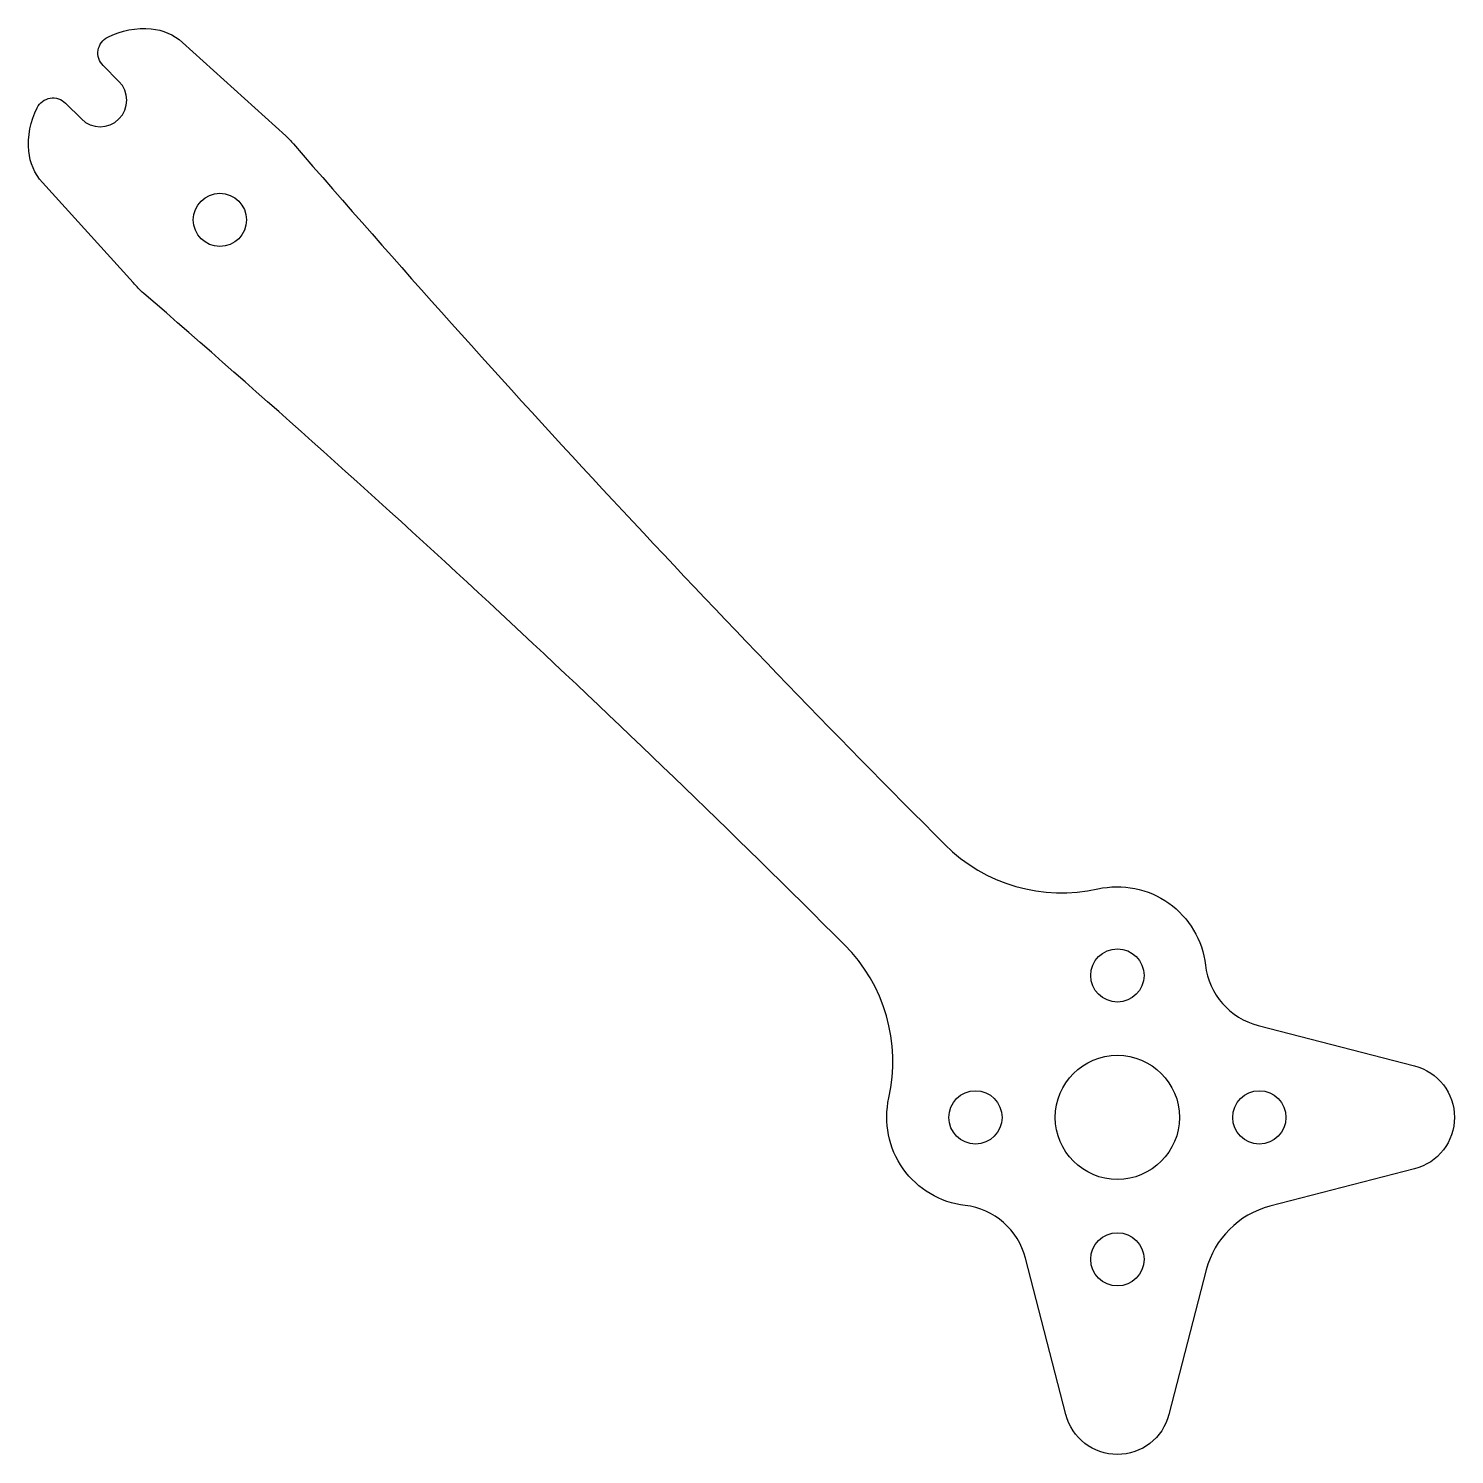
# Model space of a CAD drawing. Header units: millimetres. Extents: x 11.2 to 91.6, y -91.6 to -11.2.
import ezdxf

# ---------------------------------------------------------------- set-up
doc = ezdxf.new("R2010")
doc.units = ezdxf.units.MM
doc.layers.get('0').update_dxf_attribs({"linetype": 'CONTINUOUS'})

msp = doc.modelspace()

# ---------------------------------------------------------------- linework, layer by layer
msp.add_lwpolyline([(75.49, -89.336, -0.774597), (69.681, -89.336), (67.406, -80.524, 0.309571), (64.001, -77.551, -0.444851), (59.707, -71.491, 0.256971), (57.203, -62.86, 0.018231), (17.705, -26.142, -0.041965), (17.12, -25.543, 0.000188), (17.101, -25.53), (11.993, -19.889, -0.164048), (11.228, -18.131, -0.137261), (11.693, -15.68, -0.512979), (13.296, -15.417), (14.189, -16.311, 1), (16.311, -14.189), (15.417, -13.296, -0.512979), (15.68, -11.693, -0.137261), (18.131, -11.228, -0.164048), (19.889, -11.993), (25.714, -17.267, -0.030652), (26.142, -17.705, 0.018231), (62.86, -57.203, 0.256971), (71.491, -59.707, -0.444851), (77.551, -64.001, 0.309571), (80.524, -67.406), (89.336, -69.681, -0.774597), (89.336, -75.49), (81.186, -77.595, 0.272842), (77.595, -81.186)], format="xyb", close=True)
for centre, radius in [((22, -22), 1.5), ((72.586, -64.586), 1.5), ((72.586, -72.586), 3.5), ((64.586, -72.586), 1.5), ((80.586, -72.586), 1.5), ((72.586, -80.586), 1.5)]:
    msp.add_circle(centre, radius)

doc.saveas('drawing.dxf')
